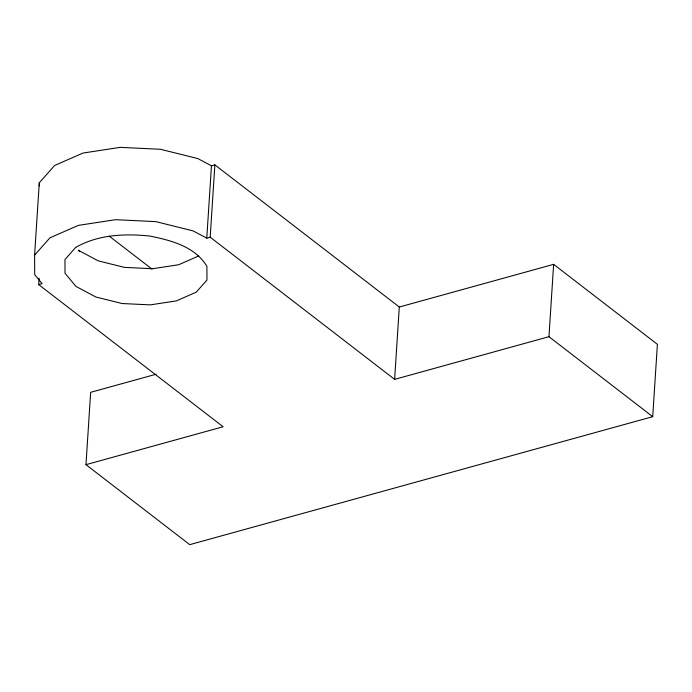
<?xml version="1.0" encoding="UTF-8"?>
<svg xmlns="http://www.w3.org/2000/svg" width="692" height="692" viewBox="0 0 692 692"><rect width="100%" height="100%" fill="white"/><g stroke="black" fill="none" stroke-linecap="round" stroke-linejoin="round"><path stroke-width="1.04" d="M39.115 278.227L38.7 284.611L42.117 283.668L34.712 274.689L34.6 255.14L39.28 182.809L54.599 165.492L83.04 153.044L120.218 147.353L160.527 149.29L197.817 158.563L211.458 165.812L214.875 164.869L399.301 307.023L553.635 264.344L657.4 344.322L652.72 416.679L189.738 544.647L85.972 464.669L90.652 392.321L156.115 374.234M652.72 416.679L548.955 336.701L394.622 379.363L210.195 237.209L206.778 238.152L211.458 165.812M210.195 237.209L214.875 164.869M394.622 379.363L399.301 307.023M548.955 336.701L553.635 264.344M34.6 255.14L49.919 237.823L78.36 225.376L115.538 219.684L155.847 221.63L193.137 230.903L206.778 238.152M198.578 256.014L178.674 264.733L152.603 268.721L124.378 267.363L98.247 260.867L78.239 250.227L79.952 251.542M85.972 464.669L223.135 426.756L38.7 284.611M109.293 236.18L151.955 269.058M39.28 182.809L39.297 185.897M75.696 247.407L64.97 259.535L65.013 273.219L75.904 286.384L95.911 297.032L122.034 303.52L150.268 304.878L176.339 300.899L196.243 292.171L206.969 280.044L206.908 266.351C194.971 246.438 171.14 240.427 149.896 236.058C124.698 233.463 98.195 234.553 75.696 247.407"/></g></svg>
